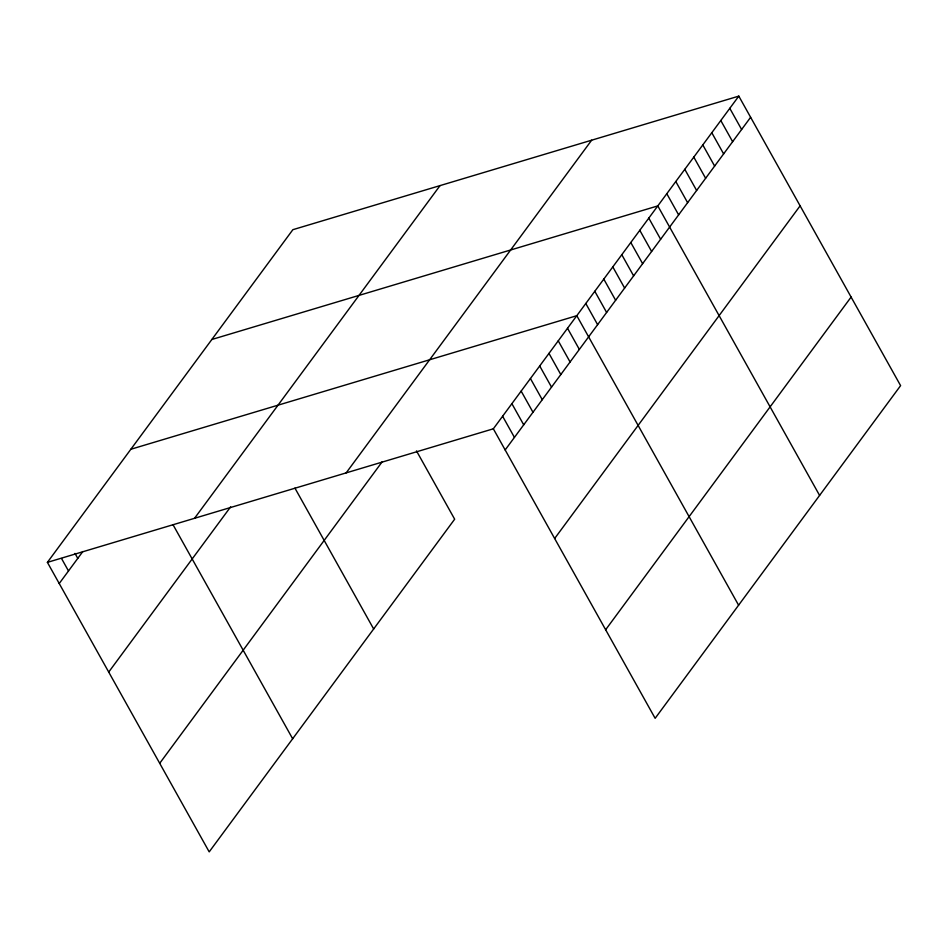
<?xml version="1.0" encoding="UTF-8"?>
<svg xmlns="http://www.w3.org/2000/svg" width="948" height="948" viewBox="0 0 948 948"><rect width="100%" height="100%" fill="white"/><g stroke="black" fill="none" stroke-linecap="round" stroke-linejoin="round"><path stroke-width="1.42" d="M416.48 450.881L454.661 519.196L209.2 851.873L47.4 562.365L292.861 229.689L738.8 96.127L900.6 385.635L655.139 718.311L493.339 428.804L738.8 96.127M59.226 583.518L82.832 551.535M194.553 518.283L440.026 185.618M108.712 672.073L230.625 506.848M346.174 472.874L591.647 140.209M159.702 763.318L382.257 461.688M505.166 449.956L750.626 117.291M554.651 538.511L800.112 205.846M605.642 629.756L851.103 297.079M211.866 339.479L657.794 205.906L819.593 495.413M130.86 449.257L576.799 315.696L738.599 605.203M47.4 562.365L493.339 428.804M729.794 108.333L741.62 129.485M720.8 120.526L732.626 141.679M711.794 132.72L723.62 153.884M702.8 144.925L714.626 166.078M693.794 157.119L705.62 178.271M684.8 169.313L696.626 190.477M675.794 181.518L687.62 202.671M666.8 193.712L678.626 214.864M648.799 218.111L660.626 239.263M639.793 230.305L651.62 251.469M630.799 242.51L642.625 263.663M621.793 254.704L633.62 275.856M612.799 266.898L624.614 288.062M603.793 279.103L615.619 300.255M594.799 291.297L606.613 312.449M585.793 303.49L597.619 324.654M567.52 328.257L579.346 349.421M558.242 340.83L570.068 361.982M548.975 353.391L560.801 374.555M539.696 365.964L551.523 387.116M530.43 378.536L542.256 399.689M521.151 391.097L532.977 412.25M511.884 403.67L523.711 424.822M502.606 416.231L514.432 437.395M294.935 488.113L373.666 628.986M173.081 524.813L292.659 738.765M74.987 553.407L77.772 558.384M61.537 558.514L68.493 570.957"/></g></svg>
